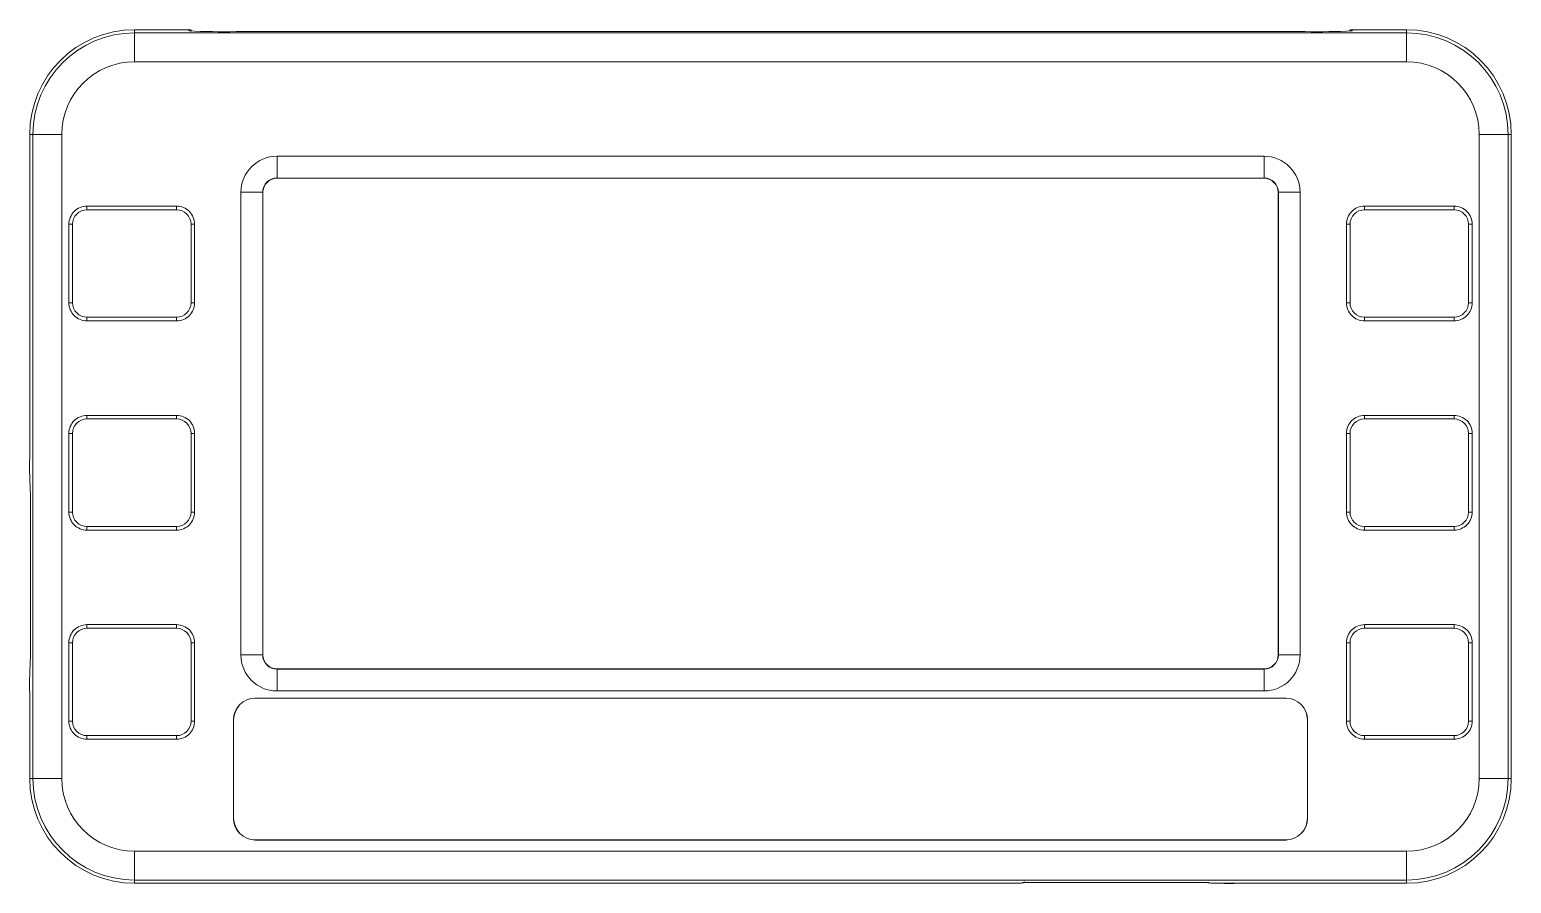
# Model space of a CAD drawing. Header units: millimetres. Extents: x -51 to 51, y -28 to 31.
import ezdxf

# ---------------------------------------------------------------- set-up
doc = ezdxf.new("R2010")
doc.units = ezdxf.units.MM

msp = doc.modelspace()

# ---------------------------------------------------------------- linework, layer by layer
at = {"color": 7, "linetype": 'Continuous', "lineweight": 15}
for p, q in [((-44.01, 28.43), (-44.01, 30.65)), ((-40.25, 30.65), (-44.01, 30.65)), ((-44.01, 30.43), (44.01, 30.43)), ((-40.25, 30.58), (-40.25, 30.65)), ((37, 30.52), (-37, 30.52)), ((40.25, 30.65), (40.25, 30.58)), ((44.01, 30.65), (40.25, 30.65)), ((44.01, 30.65), (44.01, 28.43)), ((44.01, 28.43), (-44.01, 28.43)), ((-49.04, 23.4), (-51.26, 23.4)), ((-51.26, 23.4), (-51.26, 0.89)), ((-51.04, -21.15), (-51.04, 23.4)), ((-49.04, 23.4), (-49.04, -21.15)), ((49.04, -21.15), (49.04, 23.4)), ((51.26, 23.4), (49.04, 23.4)), ((51.04, 23.4), (51.04, -21.15)), ((51.26, -21.15), (51.26, 23.4)), ((-34.15, 21.9), (34.15, 21.9)), ((-34.15, 21.9), (-34.15, 20.37)), ((34.15, 21.9), (34.15, 20.37)), ((34.15, 20.39), (-34.15, 20.39)), ((34.15, 20.37), (-34.15, 20.37)), ((-36.65, -12.6), (-36.65, 19.4)), ((-35.12, 19.4), (-36.65, 19.4)), ((-35.14, 19.4), (-35.14, -12.6)), ((-35.12, 19.4), (-35.12, -12.6)), ((36.65, 19.4), (35.12, 19.4)), ((35.12, -12.6), (35.12, 19.4)), ((35.14, -12.6), (35.14, 19.4)), ((36.65, 19.4), (36.65, -12.6)), ((-47.3, 18.44), (-41.1, 18.44)), ((-47.3, 18.44), (-47.3, 18.19)), ((-41.1, 18.19), (-47.3, 18.19)), ((-41.1, 18.44), (-41.1, 18.19)), ((41.1, 18.44), (47.3, 18.44)), ((41.1, 18.19), (41.1, 18.44)), ((47.3, 18.19), (41.1, 18.19)), ((47.3, 18.19), (47.3, 18.44)), ((-48.55, 11.76), (-48.55, 17.19)), ((-48.55, 17.19), (-48.3, 17.19)), ((-48.3, 17.19), (-48.3, 11.76)), ((-40.1, 17.19), (-39.85, 17.19)), ((-40.1, 11.76), (-40.1, 17.19)), ((-39.85, 17.19), (-39.85, 11.76)), ((39.85, 11.76), (39.85, 17.19)), ((40.1, 17.19), (39.85, 17.19)), ((40.1, 17.19), (40.1, 11.76)), ((48.55, 17.19), (48.3, 17.19)), ((48.3, 11.76), (48.3, 17.19)), ((48.55, 17.19), (48.55, 11.76)), ((-48.55, 11.76), (-48.3, 11.76)), ((-40.1, 11.76), (-39.85, 11.76)), ((40.1, 11.76), (39.85, 11.76)), ((48.55, 11.76), (48.3, 11.76)), ((-47.3, 10.76), (-47.3, 10.51)), ((-47.3, 10.76), (-41.1, 10.76)), ((-41.1, 10.51), (-47.3, 10.51)), ((-41.1, 10.76), (-41.1, 10.51)), ((41.1, 10.51), (41.1, 10.76)), ((41.1, 10.76), (47.3, 10.76)), ((47.3, 10.51), (41.1, 10.51)), ((47.3, 10.51), (47.3, 10.76)), ((-47.3, 3.97), (-41.1, 3.97)), ((-47.3, 3.97), (-47.3, 3.72)), ((-41.1, 3.72), (-47.3, 3.72)), ((-41.1, 3.97), (-41.1, 3.72)), ((41.1, 3.72), (41.1, 3.97)), ((41.1, 3.97), (47.3, 3.97)), ((47.3, 3.72), (41.1, 3.72)), ((47.3, 3.72), (47.3, 3.97)), ((-48.55, -2.72), (-48.55, 2.72)), ((-48.55, 2.72), (-48.3, 2.72)), ((-48.3, 2.72), (-48.3, -2.72)), ((-40.1, -2.72), (-40.1, 2.72)), ((-40.1, 2.72), (-39.85, 2.72)), ((-39.85, 2.72), (-39.85, -2.72)), ((39.85, -2.72), (39.85, 2.72)), ((39.85, 2.72), (40.1, 2.72)), ((40.1, 2.72), (40.1, -2.72)), ((48.3, -2.72), (48.3, 2.72)), ((48.3, 2.72), (48.55, 2.72)), ((48.55, 2.72), (48.55, -2.72)), ((-51.21, -2.35), (-51.21, -3.06)), ((-51.21, -3.06), (-51.2, -3.07)), ((-48.55, -2.72), (-48.3, -2.72)), ((-40.1, -2.72), (-39.85, -2.72)), ((39.85, -2.72), (40.1, -2.72)), ((48.3, -2.72), (48.55, -2.72)), ((-51.2, -3.52), (-51.2, -10.7)), ((-47.3, -3.72), (-41.1, -3.72)), ((-47.3, -3.72), (-47.3, -3.97)), ((-41.1, -3.97), (-47.3, -3.97)), ((-41.1, -3.72), (-41.1, -3.97)), ((41.1, -3.97), (41.1, -3.72)), ((41.1, -3.72), (47.3, -3.72)), ((47.3, -3.97), (41.1, -3.97)), ((47.3, -3.97), (47.3, -3.72)), ((-51.2, -11.15), (-51.21, -11.16)), ((-51.21, -11.16), (-51.21, -11.87)), ((-51.2, -11.12), (-51.2, -11.13)), ((-47.3, -10.51), (-41.1, -10.51)), ((-47.3, -10.51), (-47.3, -10.76)), ((-41.1, -10.76), (-47.3, -10.76)), ((-41.1, -10.51), (-41.1, -10.76)), ((41.1, -10.76), (41.1, -10.51)), ((41.1, -10.51), (47.3, -10.51)), ((47.3, -10.76), (41.1, -10.76)), ((47.3, -10.76), (47.3, -10.51)), ((-48.55, -17.19), (-48.55, -11.76)), ((-48.55, -11.76), (-48.3, -11.76)), ((-48.3, -11.76), (-48.3, -17.19)), ((-40.1, -11.76), (-39.85, -11.76)), ((-40.1, -17.19), (-40.1, -11.76)), ((-39.85, -11.76), (-39.85, -17.19)), ((39.85, -17.19), (39.85, -11.76)), ((39.85, -11.76), (40.1, -11.76)), ((40.1, -11.76), (40.1, -17.19)), ((48.3, -17.19), (48.3, -11.76)), ((48.3, -11.76), (48.55, -11.76)), ((48.55, -11.76), (48.55, -17.19)), ((-35.12, -12.6), (-36.65, -12.6)), ((36.65, -12.6), (35.12, -12.6)), ((-34.15, -13.57), (-34.15, -15.1)), ((-34.15, -13.57), (34.15, -13.57)), ((-34.15, -13.59), (34.15, -13.59)), ((34.15, -13.57), (34.15, -15.1)), ((-51.26, -15.11), (-51.26, -21.15)), ((34.15, -15.1), (-34.15, -15.1)), ((35.65, -15.59), (-35.65, -15.59)), ((-35.65, -15.59), (-35.65, -15.6)), ((35.65, -15.6), (-35.65, -15.6)), ((35.65, -15.6), (35.65, -15.59)), ((-48.55, -17.19), (-48.3, -17.19)), ((-40.1, -17.19), (-39.85, -17.19)), ((-37.16, -17.1), (-37.16, -23.9)), ((-37.15, -17.1), (-37.16, -17.1)), ((-37.15, -17.1), (-37.15, -23.9)), ((37.16, -17.1), (37.15, -17.1)), ((37.15, -23.9), (37.15, -17.1)), ((37.16, -23.9), (37.16, -17.1)), ((39.85, -17.19), (40.1, -17.19)), ((48.3, -17.19), (48.55, -17.19)), ((-47.3, -18.19), (-47.3, -18.44)), ((-47.3, -18.19), (-41.1, -18.19)), ((-41.1, -18.44), (-47.3, -18.44)), ((-41.1, -18.19), (-41.1, -18.44)), ((41.1, -18.44), (41.1, -18.19)), ((41.1, -18.19), (47.3, -18.19)), ((47.3, -18.44), (41.1, -18.44)), ((47.3, -18.44), (47.3, -18.19)), ((-49.04, -21.15), (-51.26, -21.15)), ((51.26, -21.15), (49.04, -21.15)), ((-37.16, -23.9), (-37.15, -23.9)), ((37.15, -23.9), (37.16, -23.9)), ((-35.65, -25.4), (-35.65, -25.41)), ((-35.65, -25.4), (35.65, -25.4)), ((-35.65, -25.41), (35.65, -25.41)), ((35.65, -25.41), (35.65, -25.4)), ((-44.01, -26.18), (44.01, -26.18)), ((-44.01, -26.18), (-44.01, -28.4)), ((44.01, -28.4), (44.01, -26.18)), ((44.01, -28.18), (-44.01, -28.18)), ((-44.01, -28.4), (15.68, -28.4)), ((17.43, -28.37), (17.44, -28.36)), ((17.47, -28.36), (17.48, -28.35)), ((17.94, -28.35), (29.81, -28.35)), ((30.27, -28.35), (30.27, -28.35)), ((30.31, -28.36), (30.32, -28.37)), ((32.07, -28.4), (44.01, -28.4))]:
    msp.add_line(p, q, dxfattribs=at)
at = {"color": 8, "linetype": 'Continuous', "lineweight": 15}
for p, q in [((-40.25, 30.57), (-40.25, 30.58)), ((40.25, 30.58), (40.25, 30.57)), ((-51.2, -3.07), (-51.2, -3.1)), ((-51.2, -11.15), (-51.2, -11.12)), ((17.44, -28.36), (17.48, -28.35)), ((30.31, -28.36), (30.27, -28.35))]:
    msp.add_line(p, q, dxfattribs=at)
at = {"color": 8, "linetype": 'Continuous', "lineweight": 15, "flags": 128}
for points in [[(-40.25, 30.58), (-40.2, 30.57), (-40.17, 30.56)], [(40.25, 30.58), (40.2, 30.57), (40.17, 30.56)], [(-51.2, -3.07), (-51.2, -3.08), (-51.2, -3.08)], [(-51.2, -11.13), (-51.2, -11.14), (-51.2, -11.15)], [(17.44, -28.36), (17.45, -28.36), (17.46, -28.36)], [(30.28, -28.35), (30.3, -28.36), (30.31, -28.36)]]:
    msp.add_lwpolyline(points, dxfattribs=at)
at = {"color": 7, "linetype": 'Continuous', "lineweight": 15, "flags": 128}
for points in [[(-51.21, -3.06), (-51.21, -3.1), (-51.2, -3.13)], [(-51.21, -11.16), (-51.21, -11.12), (-51.2, -11.09)]]:
    msp.add_lwpolyline(points, dxfattribs=at)
at = {"color": 7, "linetype": 'Continuous', "lineweight": 15}
for centre, radius, start, end in [((-44.01, 23.4), 7.25, 90, 180), ((-44.01, 23.4), 7.03, 90, 180), ((-40.24, 30.41), 0.245, 36.9507, 91.1687), ((-37.82, 78.71), 48.2, 267.1143, 270.9748), ((37.76, 82.58), 52.07, 269.169, 272.7429), ((40.24, 30.41), 0.245, 88.8313, 143.0493), ((44.01, 23.4), 7.25, 0, 90), ((44.01, 23.4), 7.03, 0, 90), ((-44.01, 23.4), 5.03, 90, 180), ((44.01, 23.4), 5.03, 0, 90), ((-34.15, 19.4), 2.5, 90, 180), ((34.15, 19.4), 2.5, 0, 90), ((-34.15, 19.4), 0.991, 90, 180), ((-34.15, 19.4), 0.974, 90, 180), ((34.15, 19.4), 0.991, 0, 90), ((34.15, 19.4), 0.974, 0, 90), ((-47.3, 17.19), 1.25, 89.997, 180.003), ((-47.3, 17.19), 1, 89.9912, 180.0088), ((-41.1, 17.19), 1.25, 359.997, 90.003), ((-41.1, 17.19), 1, 359.9912, 90.0088), ((41.1, 17.19), 1.25, 89.997, 180.003), ((41.1, 17.19), 1, 89.9912, 180.0088), ((47.3, 17.19), 1.25, 359.997, 90.003), ((47.3, 17.19), 1, 359.9912, 90.0088), ((-47.3, 11.76), 1.25, 179.997, 270.003), ((-47.3, 11.76), 1, 179.9912, 270.0088), ((-41.1, 11.76), 1.25, 269.997, 0.003), ((-41.1, 11.76), 1, 269.9912, 0.0088), ((41.1, 11.76), 1.25, 179.997, 270.003), ((41.1, 11.76), 1, 179.9912, 270.0088), ((47.3, 11.76), 1.25, 269.997, 0.003), ((47.3, 11.76), 1, 269.9912, 0.0088), ((-47.3, 2.72), 1.25, 89.997, 180.003), ((-47.3, 2.72), 1, 89.9912, 180.0088), ((-41.1, 2.72), 1.25, 359.997, 90.003), ((-41.1, 2.72), 1, 359.9912, 90.0088), ((41.1, 2.72), 1.25, 89.997, 180.003), ((41.1, 2.72), 1, 89.9912, 180.0088), ((47.3, 2.72), 1.25, 359.997, 90.003), ((47.3, 2.72), 1, 359.9912, 90.0088), ((-21.55, 0.5), 29.72, 179.2433, 182.6084), ((-76.68, -2.01), 25.47, 359.2433, 2.6084), ((-47.3, -2.72), 1.25, 179.997, 270.003), ((-47.3, -2.72), 1, 179.9912, 270.0088), ((-41.1, -2.72), 1.25, 269.997, 0.003), ((-41.1, -2.72), 1, 269.9912, 0.0088), ((41.1, -2.72), 1.25, 179.997, 270.003), ((41.1, -2.72), 1, 179.9912, 270.0088), ((47.3, -2.72), 1.25, 269.997, 0.003), ((47.3, -2.72), 1, 269.9912, 0.0088), ((-62.36, -3.45), 11.16, 359.6575, 1.8956), ((-61.02, -10.79), 9.82, 357.9996, 0.5135), ((-47.3, -11.76), 1.25, 89.997, 180.003), ((-47.3, -11.76), 1, 89.9912, 180.0088), ((-41.1, -11.76), 1.25, 359.997, 90.003), ((-41.1, -11.76), 1, 359.9912, 90.0088), ((41.1, -11.76), 1.25, 89.997, 180.003), ((41.1, -11.76), 1, 89.9912, 180.0088), ((47.3, -11.76), 1.25, 359.997, 90.003), ((47.3, -11.76), 1, 359.9912, 90.0088), ((-76.68, -12.21), 25.47, 357.3916, 0.7567), ((-34.15, -12.6), 2.5, 180, 270), ((-34.15, -12.6), 0.991, 180, 270), ((-34.15, -12.6), 0.974, 180, 270), ((34.15, -12.6), 2.5, 270, 0), ((34.15, -12.6), 0.991, 270, 0), ((34.15, -12.6), 0.974, 270, 0), ((-21.55, -14.72), 29.72, 177.3916, 180.7567), ((-35.65, -17.1), 1.51, 90, 180), ((-35.65, -17.1), 1.5, 90, 180), ((35.65, -17.1), 1.51, 0, 90), ((35.65, -17.1), 1.5, 0, 90), ((-47.3, -17.19), 1.25, 179.997, 270.003), ((-47.3, -17.19), 1, 179.9912, 270.0088), ((-41.1, -17.19), 1.25, 269.997, 0.003), ((-41.1, -17.19), 1, 269.9912, 0.0088), ((41.1, -17.19), 1.25, 179.997, 270.003), ((41.1, -17.19), 1, 179.9912, 270.0088), ((47.3, -17.19), 1.25, 269.997, 0.003), ((47.3, -17.19), 1, 269.9912, 0.0088), ((-44.01, -21.15), 7.25, 180, 270), ((-44.01, -21.15), 7.03, 180, 270), ((-44.01, -21.15), 5.03, 180, 270), ((44.01, -21.15), 5.03, 270, 0), ((44.01, -21.15), 7.03, 270, 0), ((44.01, -21.15), 7.25, 270, 0), ((-35.65, -23.9), 1.51, 180, 270), ((-35.65, -23.9), 1.5, 180, 270), ((35.65, -23.9), 1.51, 270, 0), ((35.65, -23.9), 1.5, 270, 0), ((15.8, 38.47), 66.87, 269.8914, 271.0353), ((17.43, -28.12), 0.25, 269.9815, 294.2177), ((17.87, -41.06), 12.71, 89.6731, 91.8434), ((29.9, -39.67), 11.32, 88.0805, 90.4806), ((31.65, -2.29), 26.12, 267.0977, 270.9369)]:
    msp.add_arc(centre, radius, start, end, dxfattribs=at)
at = {"color": 8, "linetype": 'Continuous', "lineweight": 15}
for centre, radius, start, end in [((17.03, -24.31), 4.09, 269.7412, 275.565), ((30.32, -28.12), 0.25, 245.7823, 270.0185)]:
    msp.add_arc(centre, radius, start, end, dxfattribs=at)
at = {"color": 7, "linetype": 'Continuous', "lineweight": 15}
for points, knots in [([(-51.2, -3.09), (-51.2, -3.09), (-51.2, -3.09), (-51.2, -3.09), (-51.2, -3.09)], [0, 0, 0, 0, 0.051173, 1, 1, 1, 1]), ([(17.01, -28.39), (17.03, -28.39), (17.14, -28.39), (17.28, -28.39), (17.39, -28.38), (17.44, -28.38), (17.47, -28.37), (17.51, -28.36), (17.56, -28.34), (17.59, -28.31), (17.6, -28.3)], [0, 0, 0, 0, 0.083594, 0.363424, 0.646473, 0.791301, 0.866956, 0.912328, 0.955692, 1, 1, 1, 1]), ([(30.25, -28.36), (30.26, -28.37), (30.27, -28.37), (30.29, -28.37), (30.33, -28.38), (30.38, -28.38), (30.51, -28.39), (30.71, -28.39), (30.97, -28.4), (31.28, -28.4), (31.62, -28.4), (31.89, -28.4), (32.04, -28.4), (32.07, -28.4)], [0, 0, 0, 0, 0.007714, 0.027139, 0.064174, 0.150367, 0.282364, 0.422414, 0.558531, 0.69377, 0.828716, 0.963545, 1, 1, 1, 1])]:
    msp.add_open_spline(points, degree=3, knots=knots, dxfattribs=at)

doc.saveas('drawing.dxf')
